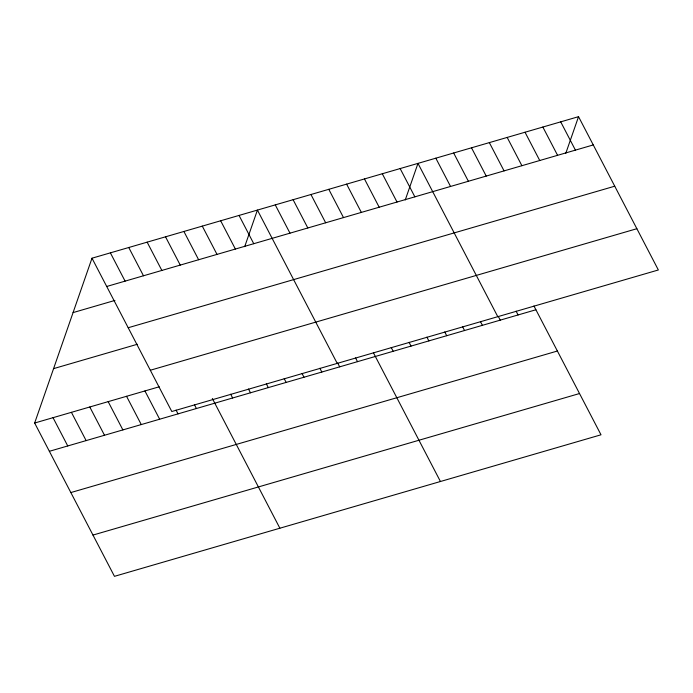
<?xml version="1.0" encoding="UTF-8"?>
<svg xmlns="http://www.w3.org/2000/svg" width="693" height="693" viewBox="0 0 693 693"><rect width="100%" height="100%" fill="white"/><g stroke="black" fill="none" stroke-linecap="round" stroke-linejoin="round"><path stroke-width="1.04" d="M533.948 305.994L601.004 434.797L114.458 576.333L34.65 423.025L91.996 258.203L578.542 116.667L658.35 269.975L171.803 411.512L91.996 258.203M244.69 246.673L257.424 210.083L337.231 363.383M405.249 199.965L417.983 163.375L497.791 316.684M565.809 153.257L578.542 116.667M106.713 286.478L593.26 144.941M73.077 312.595L114.943 300.416M128.196 327.737L614.743 186.2M53.578 368.633L137.309 344.274M150.329 370.244L636.867 228.707M34.65 423.025L159.225 386.789M49.368 451.299L535.914 309.762M70.851 492.558L557.389 351.022M92.975 535.074L579.521 393.537M560.706 121.855L575.424 150.13M542.862 127.044L557.579 155.319M525.025 132.233L539.743 160.507M507.181 137.422L521.898 165.696M489.345 142.619L504.062 170.885M471.509 147.808L486.217 176.074M453.664 152.997L468.381 181.263M516.112 311.183L518.069 314.951M435.828 158.186L450.545 186.452M498.267 316.372L500.233 320.14M480.431 321.561L482.389 325.329M400.147 168.564L414.864 196.838M462.586 326.749L464.553 330.518M382.302 173.752L397.02 202.027M444.75 331.938L446.708 335.707M364.466 178.941L379.184 207.216M426.905 337.127L428.872 340.904M346.621 184.13L361.339 212.404M409.069 342.325L411.036 346.093M328.785 189.319L343.503 217.593M391.233 347.514L393.191 351.282M310.949 194.508L325.658 222.782M373.388 352.702L440.436 481.505M293.104 199.705L307.822 227.971M355.552 357.891L357.51 361.659M275.268 204.894L289.986 233.16M337.708 363.08L339.674 366.848M319.871 368.269L321.829 372.037M239.042 215.428L253.759 243.702M302.027 373.458L303.993 377.226M220.66 220.772L235.377 249.047M284.191 378.647L286.148 382.415M202.287 226.117L217.004 254.392M266.346 383.835L268.312 387.604M183.905 231.471L198.622 259.736M248.51 389.024L250.468 392.801M165.523 236.815L180.241 265.09M230.674 394.213L232.631 397.99M147.141 242.16L161.859 270.435M212.335 398.466L279.877 528.213M128.759 247.505L143.477 275.779M194.447 404.755L196.414 408.524M110.378 252.858L125.095 281.124M176.065 410.1L178.032 413.868M144.932 390.947L159.65 419.213M126.55 396.292L141.268 424.566M108.169 401.637L122.886 429.911M89.795 406.99L104.504 435.256M71.414 412.335L86.131 440.601M53.032 417.68L67.749 445.954"/></g></svg>
